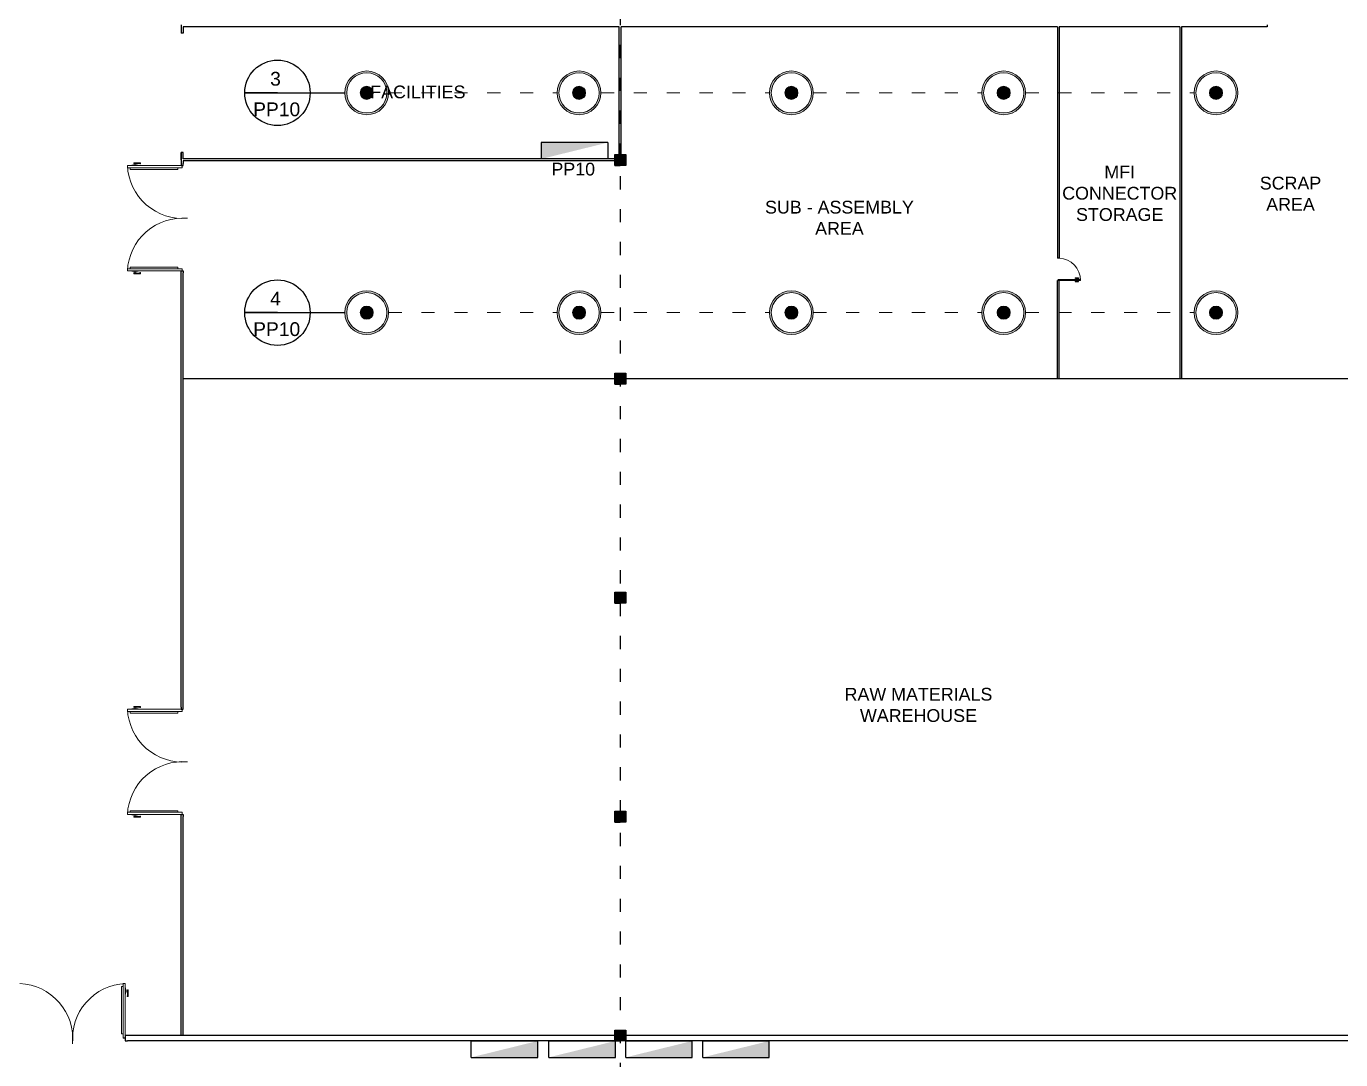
# Model space of a CAD drawing. Header units: millimetres. Extents: x 3339 to 2017737, y 4955 to 2748989.
# Drawn here: x 1481971 to 1517976, y 1259045 to 1287372 of the extents above; entities that cross this region are included whole.
import ezdxf

# ---------------------------------------------------------------- set-up
doc = ezdxf.new("R2010")
doc.units = ezdxf.units.MM
doc.header["$LTSCALE"] = 30
doc.linetypes.add('ACAD_ISO03W100', pattern=[30, 12, -18])
for name, color, linetype, lineweight in [('A-DETL-GENF', 92, 'Continuous', 13), ('A-DOOR', 31, 'Continuous', 13), ('LIGHT LINES', 6, 'ACAD_ISO03W100', 13), ('LIGHTS', 6, 'Continuous', 13)]:
    doc.layers.add(name, color=color, linetype=linetype, lineweight=lineweight)
doc.layers.add('broken line', color=7, linetype='ACAD_ISO03W100', plot=False)
doc.layers.add('DIM LINES', color=7, linetype='Continuous')
doc.layers.add('TEXT', color=7, linetype='Continuous')
doc.styles.get("Standard").update_dxf_attribs({"font": 'arial.ttf'})
doc.dimstyles.new('GREEN', dxfattribs={"dimtxt": 1000, "dimasz": 600, "dimexe": 0.18, "dimexo": 0.0625, "dimgap": 0.09, "dimtad": 2, "dimdec": 0, "dimzin": 0, "dimdsep": 46, "dimtxsty": 'Standard', "dimblk": 'ARCHTICK', "dimcen": 0.09, "dimclrd": 3, "dimclre": 3, "dimclrt": 2, "dimadec": 0, "dimazin": 0, "dimtfac": 1, "dimtdec": 0, "dimtofl": 0, "dimtmove": 0, "dimatfit": 3, "dimfxl": 1, "dimtolj": 1, "dimtzin": 0, "dimarcsym": 0})

# ---------------------------------------------------------------- blocks, each defined once
blk = doc.blocks.new('_ArchTick')
at = {"color": 0, "linetype": 'ByBlock', "const_width": 0.15}
blk.add_lwpolyline([(-0.5, -0.5), (0.5, 0.5)], dxfattribs=at)
blk = doc.blocks.new('*D860')
at = {"layer": 'Defpoints', "color": 0, "transparency": 16777216}
for p in [(1486165, 1301709), (1526826, 1301709), (1519240, 1238709)]:
    blk.add_point(p, dxfattribs=at)
at = {"layer": 'DIM LINES', "color": 3, "linetype": 'ByBlock', "lineweight": -2, "transparency": 16777216}
for p, q in [((1486165, 1301709), (1526826, 1301709)), ((1526826, 1238709), (1526826, 1301709)), ((1519240, 1238709), (1526826, 1238709))]:
    blk.add_line(p, q, dxfattribs=at)
at = {"layer": 'DIM LINES', "color": 3, "lineweight": -2, "transparency": 16777216, "xscale": 600, "yscale": 600, "zscale": 600}
for p, rotation in [((1526826, 1301709), 90), ((1526826, 1238709), 270)]:
    blk.add_blockref('_ArchTick', p, dxfattribs=dict(at, rotation=rotation))
at = {"layer": 'DIM LINES', "color": 2, "transparency": 16777216, "insert": (1527337, 1270209), "char_height": 1000, "attachment_point": 5, "rotation": 90}
blk.add_mtext('\\A1;63000', dxfattribs=at)
blk = doc.blocks.new('Poste with lines')
h = blk.add_hatch(color=2)
h.dxf.hatch_style = 1
h.paths.add_polyline_path([(13203, 12318), (12903, 12318), (12903, 12018), (13203, 12018)])
at = {"color": 0}
for p, q in [((12903, 12018), (12903, 12318)), ((12903, 12318), (13203, 12318)), ((13203, 12318), (13203, 12018)), ((12903, 12018), (12903, 12168)), ((12903, 12018), (13053, 12018)), ((13053, 12018), (12903, 12018)), ((13203, 12018), (12903, 12018))]:
    blk.add_line(p, q, dxfattribs=at)

msp = doc.modelspace()

# ---------------------------------------------------------------- hatches: boundary and pattern name
at = {"true_color": 0xf8d731}
h = msp.add_hatch(color=40, dxfattribs=at)
h.dxf.hatch_style = 1
h.paths.add_polyline_path([(1496076.422, 1284184.177), (1496076.422, 1283734.177), (1497901.422, 1284184.177)])
h = msp.add_hatch(color=40, dxfattribs=at)
h.dxf.hatch_style = 1
h.paths.add_polyline_path([(1495981.425, 1259109.177), (1495981.425, 1259559.177), (1494156.425, 1259109.177)])
h = msp.add_hatch(color=40, dxfattribs=at)
h.dxf.hatch_style = 1
h.paths.add_polyline_path([(1498106.425, 1259109.177), (1498106.425, 1259559.177), (1496281.425, 1259109.177)])
h = msp.add_hatch(color=40, dxfattribs=at)
h.dxf.hatch_style = 1
h.paths.add_polyline_path([(1500215.35, 1259109.177), (1500215.35, 1259559.177), (1498390.35, 1259109.177)])
h = msp.add_hatch(color=40, dxfattribs=at)
h.dxf.hatch_style = 1
h.paths.add_polyline_path([(1502324.275, 1259109.177), (1502324.275, 1259559.177), (1500499.275, 1259109.177)])
at = {"layer": 'LIGHTS'}
h = msp.add_hatch(color=256, dxfattribs=at)
h.dxf.hatch_style = 1
h.paths.add_polyline_path([(1491897.522, 1285546.857, 1), (1490697.522, 1285546.857, 1)])
h.paths.add_polyline_path([(1490747.522, 1285546.857, -1), (1491847.522, 1285546.857, -1)], flags=16)
h.paths.add_polyline_path([(1491117.522, 1285546.857, -1), (1491477.522, 1285546.857, -1)], flags=0)
h = msp.add_hatch(color=256, dxfattribs=at)
h.dxf.hatch_style = 1
h.paths.add_polyline_path([(1497713.204, 1285546.857, 1), (1496513.204, 1285546.857, 1)])
h.paths.add_polyline_path([(1496563.204, 1285546.857, -1), (1497663.204, 1285546.857, -1)], flags=16)
h.paths.add_polyline_path([(1496933.204, 1285546.857, -1), (1497293.204, 1285546.857, -1)], flags=0)
h = msp.add_hatch(color=256, dxfattribs=at)
h.dxf.hatch_style = 1
h.paths.add_polyline_path([(1503528.886, 1285546.857, 1), (1502328.886, 1285546.857, 1)])
h.paths.add_polyline_path([(1502378.886, 1285546.857, -1), (1503478.886, 1285546.857, -1)], flags=16)
h.paths.add_polyline_path([(1502748.886, 1285546.857, -1), (1503108.886, 1285546.857, -1)], flags=0)
h = msp.add_hatch(color=256, dxfattribs=at)
h.dxf.hatch_style = 1
h.paths.add_polyline_path([(1509344.569, 1285546.857, 1), (1508144.569, 1285546.857, 1)])
h.paths.add_polyline_path([(1508194.569, 1285546.857, -1), (1509294.569, 1285546.857, -1)], flags=16)
h.paths.add_polyline_path([(1508564.569, 1285546.857, -1), (1508924.569, 1285546.857, -1)], flags=0)
h = msp.add_hatch(color=256, dxfattribs=at)
h.dxf.hatch_style = 1
h.paths.add_polyline_path([(1515160.251, 1285546.857, 1), (1513960.251, 1285546.857, 1)])
h.paths.add_polyline_path([(1514010.251, 1285546.857, -1), (1515110.251, 1285546.857, -1)], flags=16)
h.paths.add_polyline_path([(1514380.251, 1285546.857, -1), (1514740.251, 1285546.857, -1)], flags=0)
h = msp.add_hatch(color=256, dxfattribs=at)
h.dxf.hatch_style = 1
h.paths.add_polyline_path([(1491477.522, 1285546.857, 1), (1491117.522, 1285546.857, 1)])
h = msp.add_hatch(color=256, dxfattribs=at)
h.dxf.hatch_style = 1
h.paths.add_polyline_path([(1497293.204, 1285546.857, 1), (1496933.204, 1285546.857, 1)])
h = msp.add_hatch(color=256, dxfattribs=at)
h.dxf.hatch_style = 1
h.paths.add_polyline_path([(1503108.886, 1285546.857, 1), (1502748.886, 1285546.857, 1)])
h = msp.add_hatch(color=256, dxfattribs=at)
h.dxf.hatch_style = 1
h.paths.add_polyline_path([(1508924.569, 1285546.857, 1), (1508564.569, 1285546.857, 1)])
h = msp.add_hatch(color=256, dxfattribs=at)
h.dxf.hatch_style = 1
h.paths.add_polyline_path([(1514740.251, 1285546.857, 1), (1514380.251, 1285546.857, 1)])
h = msp.add_hatch(color=256, dxfattribs=at)
h.dxf.hatch_style = 1
h.paths.add_polyline_path([(1490697.522, 1279521.857, 1), (1491897.522, 1279521.857, 1)])
h.paths.add_polyline_path([(1491847.522, 1279521.857, -1), (1490747.522, 1279521.857, -1)], flags=16)
h.paths.add_polyline_path([(1491477.522, 1279521.857, -1), (1491117.522, 1279521.857, -1)], flags=0)
h = msp.add_hatch(color=256, dxfattribs=at)
h.dxf.hatch_style = 1
h.paths.add_polyline_path([(1496513.204, 1279521.857, 1), (1497713.204, 1279521.857, 1)])
h.paths.add_polyline_path([(1497663.204, 1279521.857, -1), (1496563.204, 1279521.857, -1)], flags=16)
h.paths.add_polyline_path([(1497293.204, 1279521.857, -1), (1496933.204, 1279521.857, -1)], flags=0)
h = msp.add_hatch(color=256, dxfattribs=at)
h.dxf.hatch_style = 1
h.paths.add_polyline_path([(1502328.886, 1279521.857, 1), (1503528.886, 1279521.857, 1)])
h.paths.add_polyline_path([(1503478.886, 1279521.857, -1), (1502378.886, 1279521.857, -1)], flags=16)
h.paths.add_polyline_path([(1503108.886, 1279521.857, -1), (1502748.886, 1279521.857, -1)], flags=0)
h = msp.add_hatch(color=256, dxfattribs=at)
h.dxf.hatch_style = 1
h.paths.add_polyline_path([(1508144.569, 1279521.857, 1), (1509344.569, 1279521.857, 1)])
h.paths.add_polyline_path([(1509294.569, 1279521.857, -1), (1508194.569, 1279521.857, -1)], flags=16)
h.paths.add_polyline_path([(1508924.569, 1279521.857, -1), (1508564.569, 1279521.857, -1)], flags=0)
h = msp.add_hatch(color=256, dxfattribs=at)
h.dxf.hatch_style = 1
h.paths.add_polyline_path([(1513960.251, 1279521.857, 1), (1515160.251, 1279521.857, 1)])
h.paths.add_polyline_path([(1515110.251, 1279521.857, -1), (1514010.251, 1279521.857, -1)], flags=16)
h.paths.add_polyline_path([(1514740.251, 1279521.857, -1), (1514380.251, 1279521.857, -1)], flags=0)
h = msp.add_hatch(color=256, dxfattribs=at)
h.dxf.hatch_style = 1
h.paths.add_polyline_path([(1491477.522, 1279521.857, 1), (1491117.522, 1279521.857, 1)])
h = msp.add_hatch(color=256, dxfattribs=at)
h.dxf.hatch_style = 1
h.paths.add_polyline_path([(1497293.204, 1279521.857, 1), (1496933.204, 1279521.857, 1)])
h = msp.add_hatch(color=256, dxfattribs=at)
h.dxf.hatch_style = 1
h.paths.add_polyline_path([(1503108.886, 1279521.857, 1), (1502748.886, 1279521.857, 1)])
h = msp.add_hatch(color=256, dxfattribs=at)
h.dxf.hatch_style = 1
h.paths.add_polyline_path([(1508924.569, 1279521.857, 1), (1508564.569, 1279521.857, 1)])
h = msp.add_hatch(color=256, dxfattribs=at)
h.dxf.hatch_style = 1
h.paths.add_polyline_path([(1514740.251, 1279521.857, 1), (1514380.251, 1279521.857, 1)])

# ---------------------------------------------------------------- linework, layer by layer
at = {"color": 0}
for p, q in [((1486215.35, 1287409.357), (1486215.35, 1287284.357)), ((1486215.35, 1287284.357), (1486215.35, 1287184.357)), ((1486265.35, 1287184.357), (1486215.35, 1287184.357)), ((1498215.35, 1287359.357), (1486265.35, 1287359.357)), ((1486265.35, 1287359.357), (1486265.35, 1287284.357)), ((1486265.35, 1287284.357), (1486265.35, 1287184.357)), ((1498215.35, 1283734.357), (1498215.35, 1287359.357)), ((1498265.35, 1283709.357), (1498265.35, 1287359.357)), ((1510215.35, 1287359.357), (1498265.35, 1287359.357)), ((1510215.35, 1287359.357), (1510215.35, 1281014.095)), ((1513215.35, 1287359.357), (1510265.35, 1287359.357)), ((1510265.35, 1287359.357), (1510265.35, 1281043.107)), ((1513565.35, 1287359.357), (1513215.35, 1287359.357)), ((1513565.35, 1287359.357), (1513565.35, 1277709.357)), ((1515959.35, 1287359.357), (1513615.35, 1287359.357)), ((1513615.35, 1287359.357), (1513615.35, 1277709.357)), ((1515959.35, 1287359.357), (1515949.737, 1287359.357)), ((1515959.35, 1287409.357), (1515959.35, 1287359.357)), ((1486215.35, 1283709.357), (1486215.35, 1283909.357)), ((1486265.35, 1283909.357), (1486215.35, 1283909.357)), ((1486215.35, 1283909.357), (1486215.35, 1283609.357)), ((1486215.35, 1283709.357), (1486215.35, 1283609.357)), ((1486265.35, 1283734.357), (1486265.35, 1283909.357)), ((1498215.35, 1283734.357), (1486265.35, 1283734.357)), ((1498240.35, 1283684.357), (1486265.35, 1283684.357)), ((1486265.35, 1283684.357), (1486265.35, 1283609.357)), ((1510265.35, 1281043.107), (1510265.35, 1281014.095)), ((1510265.35, 1281014.095), (1510215.35, 1281014.095)), ((1486215.35, 1268709.357), (1486215.35, 1280609.357)), ((1486265.35, 1268709.357), (1486265.35, 1280609.357)), ((1510215.35, 1277709.357), (1510215.35, 1280404.107)), ((1510265.35, 1280404.107), (1510215.35, 1280404.107)), ((1510265.35, 1280375.607), (1510265.35, 1280404.107)), ((1510265.35, 1277709.357), (1510265.35, 1280375.607)), ((1518234.474, 1277709.357), (1486265.35, 1277709.357)), ((1486215.35, 1259709.357), (1486215.35, 1265709.357)), ((1486265.35, 1259709.357), (1486265.35, 1265709.357)), ((1484683.35, 1259634.357), (1484623.35, 1259634.357)), ((1519240.35, 1259709.357), (1484740.35, 1259709.357)), ((1519240.35, 1259559.357), (1484740.35, 1259559.357))]:
    msp.add_line(p, q, dxfattribs=at)
for p, q in [((1488850.998, 1285546.857), (1487950.998, 1285546.857)), ((1487950.998, 1285546.857), (1489750.998, 1285546.857)), ((1489750.998, 1285546.857), (1490697.522, 1285546.857)), ((1497901.422, 1284184.177), (1496076.422, 1284184.177)), ((1496076.422, 1284184.177), (1496076.422, 1283734.177)), ((1497901.422, 1284184.177), (1497901.422, 1283734.177)), ((1486215.35, 1283609.357), (1486215.35, 1283552.357)), ((1486265.35, 1283552.357), (1486265.35, 1283609.357)), ((1497901.422, 1283734.177), (1496076.422, 1283734.177)), ((1486215.35, 1283552.357), (1486265.35, 1283552.357)), ((1486215.35, 1283552.357), (1486265.35, 1283552.357)), ((1486215.35, 1280666.357), (1486265.35, 1280666.357)), ((1486215.35, 1280609.357), (1486215.35, 1280666.357)), ((1486215.35, 1280666.357), (1486265.35, 1280666.357)), ((1486265.35, 1280666.357), (1486265.35, 1280609.357)), ((1488850.998, 1279521.857), (1487950.998, 1279521.857)), ((1487950.998, 1279521.857), (1489750.998, 1279521.857)), ((1489750.998, 1279521.857), (1490697.522, 1279521.857)), ((1486215.35, 1268709.357), (1486215.35, 1268652.357)), ((1486215.35, 1268652.357), (1486265.35, 1268652.357)), ((1486215.35, 1268652.357), (1486265.35, 1268652.357)), ((1486265.35, 1268652.357), (1486265.35, 1268709.357)), ((1486215.35, 1265766.357), (1486265.35, 1265766.357)), ((1486215.35, 1265709.357), (1486215.35, 1265766.357)), ((1486215.35, 1265766.357), (1486265.35, 1265766.357)), ((1486265.35, 1265766.357), (1486265.35, 1265709.357)), ((1484740.35, 1259709.357), (1484683.35, 1259709.357)), ((1484683.35, 1259709.357), (1484683.35, 1259559.357)), ((1484683.35, 1259559.357), (1484740.35, 1259559.357)), ((1494156.425, 1259109.177), (1494156.425, 1259559.177)), ((1494156.425, 1259559.177), (1495981.425, 1259559.177)), ((1495981.425, 1259109.177), (1495981.425, 1259559.177)), ((1496281.425, 1259109.177), (1496281.425, 1259559.177)), ((1496281.425, 1259559.177), (1498106.425, 1259559.177)), ((1498106.425, 1259109.177), (1498106.425, 1259559.177)), ((1498390.35, 1259109.177), (1498390.35, 1259559.177)), ((1498390.35, 1259559.177), (1500215.35, 1259559.177)), ((1500215.35, 1259109.177), (1500215.35, 1259559.177)), ((1500499.275, 1259109.177), (1500499.275, 1259559.177)), ((1500499.275, 1259559.177), (1502324.275, 1259559.177)), ((1502324.275, 1259109.177), (1502324.275, 1259559.177)), ((1494156.425, 1259109.177), (1495981.425, 1259109.177)), ((1496281.425, 1259109.177), (1498106.425, 1259109.177)), ((1498390.35, 1259109.177), (1500215.35, 1259109.177)), ((1500499.275, 1259109.177), (1502324.275, 1259109.177))]:
    msp.add_line(p, q)
for centre in [(1488850.998, 1285546.857), (1488850.998, 1279521.857)]:
    msp.add_circle(centre, 896.27)
at = {"layer": 'A-DETL-GENF'}
for p, q in [((1484870.4, 1283561.882), (1484860.875, 1283552.357)), ((1485022.8, 1283561.882), (1484870.4, 1283561.882)), ((1484975.175, 1283628.557), (1484918.025, 1283628.557)), ((1484918.025, 1283628.557), (1484918.025, 1283609.507)), ((1484918.025, 1283609.507), (1484975.175, 1283609.507)), ((1484970.413, 1283609.507), (1484922.788, 1283609.507)), ((1484922.788, 1283609.507), (1484922.788, 1283561.882)), ((1484922.788, 1283561.882), (1484970.413, 1283561.882)), ((1484970.413, 1283561.882), (1484970.413, 1283609.507)), ((1485098.786, 1283628.557), (1484975.175, 1283628.557)), ((1484975.175, 1283628.557), (1484975.175, 1283611.387)), ((1484975.175, 1283609.507), (1484975.175, 1283628.557)), ((1484975.175, 1283611.387), (1485081.004, 1283611.387)), ((1485032.325, 1283552.357), (1485022.8, 1283561.882)), ((1485081.004, 1283611.387), (1485098.175, 1283628.557)), ((1485081.004, 1283611.387), (1485081.004, 1283599.816)), ((1485081.004, 1283599.816), (1485098.786, 1283599.816)), ((1485098.786, 1283599.816), (1485098.786, 1283628.557)), ((1486118.939, 1283492.357), (1484819.939, 1283492.357)), ((1484819.939, 1283492.357), (1484819.939, 1283447.357)), ((1484819.939, 1283447.357), (1486118.939, 1283447.357)), ((1484860.875, 1283552.357), (1485032.325, 1283552.357)), ((1486118.939, 1283447.357), (1486118.939, 1283492.357)), ((1484819.939, 1280771.357), (1486118.939, 1280771.357)), ((1484819.939, 1280726.357), (1484819.939, 1280771.357)), ((1486118.939, 1280726.357), (1484819.939, 1280726.357)), ((1486118.939, 1280771.357), (1486118.939, 1280726.357)), ((1484860.875, 1280666.357), (1485032.325, 1280666.357)), ((1484870.4, 1280656.832), (1484860.875, 1280666.357)), ((1485022.8, 1280656.832), (1484870.4, 1280656.832)), ((1484918.025, 1280590.157), (1484918.025, 1280609.207)), ((1484918.025, 1280609.207), (1484975.175, 1280609.207)), ((1484975.175, 1280590.157), (1484918.025, 1280590.157)), ((1484922.788, 1280609.207), (1484922.788, 1280656.832)), ((1484922.788, 1280656.832), (1484970.413, 1280656.832)), ((1484970.413, 1280609.207), (1484922.788, 1280609.207)), ((1484970.413, 1280656.832), (1484970.413, 1280609.207)), ((1484975.175, 1280609.207), (1484975.175, 1280590.157)), ((1484975.175, 1280590.157), (1484975.175, 1280607.328)), ((1484975.175, 1280607.328), (1485081.004, 1280607.328)), ((1485098.786, 1280590.157), (1484975.175, 1280590.157)), ((1485032.325, 1280666.357), (1485022.8, 1280656.832)), ((1485081.004, 1280607.328), (1485081.004, 1280618.899)), ((1485081.004, 1280618.899), (1485098.786, 1280618.899)), ((1485081.004, 1280607.328), (1485098.175, 1280590.157)), ((1485098.786, 1280618.899), (1485098.786, 1280590.157)), ((1510699.757, 1280472.207), (1510699.757, 1280457.837)), ((1510761.563, 1280472.207), (1510699.757, 1280472.207)), ((1510699.757, 1280457.837), (1510708.648, 1280457.837)), ((1510708.648, 1280380.378), (1510699.757, 1280380.378)), ((1510699.757, 1280380.378), (1510699.757, 1280366.007)), ((1510699.757, 1280366.007), (1510761.563, 1280366.007)), ((1510708.648, 1280463.622), (1510700.063, 1280472.207)), ((1510708.648, 1280374.593), (1510700.063, 1280366.007)), ((1510708.648, 1280457.837), (1510708.648, 1280463.622)), ((1510708.648, 1280463.622), (1510761.563, 1280463.622)), ((1510708.648, 1280374.593), (1510708.648, 1280380.378)), ((1510761.563, 1280374.593), (1510708.648, 1280374.593)), ((1510737.75, 1280438.87), (1510732.988, 1280434.107)), ((1510732.988, 1280434.107), (1510818.713, 1280434.107)), ((1510818.713, 1280404.107), (1510732.988, 1280404.107)), ((1510732.988, 1280404.107), (1510737.75, 1280399.345)), ((1510813.95, 1280438.87), (1510737.75, 1280438.87)), ((1510737.75, 1280399.345), (1510813.95, 1280399.345)), ((1510761.563, 1280463.622), (1510761.563, 1280472.207)), ((1510790.138, 1280472.207), (1510761.563, 1280472.207)), ((1510761.563, 1280472.207), (1510761.563, 1280462.682)), ((1510761.563, 1280462.682), (1510790.138, 1280462.682)), ((1510761.563, 1280375.532), (1510761.563, 1280366.007)), ((1510790.138, 1280375.532), (1510761.563, 1280375.532)), ((1510761.563, 1280366.007), (1510761.563, 1280374.593)), ((1510761.563, 1280366.007), (1510790.138, 1280366.007)), ((1510763.944, 1280462.682), (1510763.944, 1280438.87)), ((1510787.756, 1280462.682), (1510763.944, 1280462.682)), ((1510763.944, 1280438.87), (1510787.756, 1280438.87)), ((1510787.756, 1280399.345), (1510763.944, 1280399.345)), ((1510763.944, 1280399.345), (1510763.944, 1280375.532)), ((1510763.944, 1280375.532), (1510787.756, 1280375.532)), ((1510787.756, 1280438.87), (1510787.756, 1280462.682)), ((1510787.756, 1280375.532), (1510787.756, 1280399.345)), ((1510790.138, 1280462.682), (1510790.138, 1280472.207)), ((1510790.138, 1280366.007), (1510790.138, 1280375.532)), ((1510818.713, 1280434.107), (1510813.95, 1280438.87)), ((1510813.95, 1280399.345), (1510818.713, 1280404.107)), ((1486118.939, 1268592.357), (1484819.939, 1268592.357)), ((1484819.939, 1268592.357), (1484819.939, 1268547.357)), ((1484819.939, 1268547.357), (1486118.939, 1268547.357)), ((1484870.4, 1268661.882), (1484860.875, 1268652.357)), ((1484860.875, 1268652.357), (1485032.325, 1268652.357)), ((1485022.8, 1268661.882), (1484870.4, 1268661.882)), ((1484975.175, 1268728.557), (1484918.025, 1268728.557)), ((1484918.025, 1268728.557), (1484918.025, 1268709.507)), ((1484918.025, 1268709.507), (1484975.175, 1268709.507)), ((1484970.413, 1268709.507), (1484922.788, 1268709.507)), ((1484922.788, 1268709.507), (1484922.788, 1268661.882)), ((1484922.788, 1268661.882), (1484970.413, 1268661.882)), ((1484970.413, 1268661.882), (1484970.413, 1268709.507)), ((1485098.786, 1268728.557), (1484975.175, 1268728.557)), ((1484975.175, 1268728.557), (1484975.175, 1268711.387)), ((1484975.175, 1268709.507), (1484975.175, 1268728.557)), ((1484975.175, 1268711.387), (1485081.004, 1268711.387)), ((1485032.325, 1268652.357), (1485022.8, 1268661.882)), ((1485081.004, 1268711.387), (1485098.175, 1268728.557)), ((1485081.004, 1268711.387), (1485081.004, 1268699.816)), ((1485081.004, 1268699.816), (1485098.786, 1268699.816)), ((1485098.786, 1268699.816), (1485098.786, 1268728.557)), ((1486118.939, 1268547.357), (1486118.939, 1268592.357)), ((1484819.939, 1265871.357), (1486118.939, 1265871.357)), ((1484819.939, 1265826.357), (1484819.939, 1265871.357)), ((1486118.939, 1265826.357), (1484819.939, 1265826.357)), ((1484860.875, 1265766.357), (1485032.325, 1265766.357)), ((1484870.4, 1265756.832), (1484860.875, 1265766.357)), ((1485022.8, 1265756.832), (1484870.4, 1265756.832)), ((1484918.025, 1265690.157), (1484918.025, 1265709.207)), ((1484918.025, 1265709.207), (1484975.175, 1265709.207)), ((1484975.175, 1265690.157), (1484918.025, 1265690.157)), ((1484922.788, 1265709.207), (1484922.788, 1265756.832)), ((1484922.788, 1265756.832), (1484970.413, 1265756.832)), ((1484970.413, 1265709.207), (1484922.788, 1265709.207)), ((1484970.413, 1265756.832), (1484970.413, 1265709.207)), ((1484975.175, 1265709.207), (1484975.175, 1265690.157)), ((1484975.175, 1265690.157), (1484975.175, 1265707.328)), ((1484975.175, 1265707.328), (1485081.004, 1265707.328)), ((1485098.786, 1265690.157), (1484975.175, 1265690.157)), ((1485032.325, 1265766.357), (1485022.8, 1265756.832)), ((1485081.004, 1265707.328), (1485081.004, 1265718.899)), ((1485081.004, 1265718.899), (1485098.786, 1265718.899)), ((1485081.004, 1265707.328), (1485098.175, 1265690.157)), ((1485098.786, 1265718.899), (1485098.786, 1265690.157)), ((1486118.939, 1265871.357), (1486118.939, 1265826.357)), ((1484578.35, 1261054.769), (1484578.35, 1259755.769)), ((1484623.35, 1261054.769), (1484578.35, 1261054.769)), ((1484623.35, 1259755.769), (1484623.35, 1261054.769)), ((1484683.35, 1261013.832), (1484683.35, 1260842.382)), ((1484692.875, 1261004.307), (1484683.35, 1261013.832)), ((1484692.875, 1260851.907), (1484692.875, 1261004.307)), ((1484740.5, 1260951.92), (1484692.875, 1260951.92)), ((1484692.875, 1260951.92), (1484692.875, 1260904.295)), ((1484692.875, 1260904.295), (1484740.5, 1260904.295)), ((1484759.55, 1260956.682), (1484740.5, 1260956.682)), ((1484740.5, 1260956.682), (1484740.5, 1260899.532)), ((1484740.5, 1260904.295), (1484740.5, 1260951.92)), ((1484740.5, 1260899.532), (1484759.55, 1260899.532)), ((1484759.55, 1260899.532), (1484742.379, 1260899.532)), ((1484742.379, 1260899.532), (1484742.379, 1260793.703)), ((1484759.55, 1260899.532), (1484759.55, 1260956.682)), ((1484759.55, 1260775.922), (1484759.55, 1260899.532)), ((1484683.35, 1260842.382), (1484692.875, 1260851.907)), ((1484742.379, 1260793.703), (1484730.809, 1260793.703)), ((1484730.809, 1260793.703), (1484730.809, 1260775.922)), ((1484730.809, 1260775.922), (1484759.55, 1260775.922)), ((1484742.379, 1260793.703), (1484759.55, 1260776.533)), ((1484578.35, 1259755.769), (1484623.35, 1259755.769))]:
    msp.add_line(p, q, dxfattribs=at)
at = {"layer": 'A-DOOR', "lineweight": 18}
for p, q in [((1486240.35, 1283552.357), (1484740.35, 1283552.357)), ((1484740.35, 1283552.357), (1484740.35, 1283492.357)), ((1484740.35, 1283492.357), (1486240.35, 1283492.357)), ((1486240.35, 1283552.357), (1486240.35, 1283492.357)), ((1484740.35, 1280666.357), (1484740.35, 1280726.357)), ((1484740.35, 1280726.357), (1486240.35, 1280726.357)), ((1486240.35, 1280666.357), (1486240.35, 1280726.357)), ((1486240.35, 1280666.357), (1484740.35, 1280666.357)), ((1510240.35, 1280434.107), (1510240.35, 1280404.107)), ((1510850.85, 1280434.107), (1510240.35, 1280434.107)), ((1510240.35, 1280404.107), (1510850.85, 1280404.107)), ((1510850.85, 1280404.107), (1510850.85, 1280434.107)), ((1486240.35, 1268652.357), (1484740.35, 1268652.357)), ((1484740.35, 1268652.357), (1484740.35, 1268592.357)), ((1484740.35, 1268592.357), (1486240.35, 1268592.357)), ((1486240.35, 1268652.357), (1486240.35, 1268592.357)), ((1484740.35, 1265766.357), (1484740.35, 1265826.357)), ((1484740.35, 1265826.357), (1486240.35, 1265826.357)), ((1486240.35, 1265766.357), (1484740.35, 1265766.357)), ((1486240.35, 1265766.357), (1486240.35, 1265826.357)), ((1484683.35, 1261134.357), (1484623.35, 1261134.357)), ((1484623.35, 1261134.357), (1484623.35, 1259634.357)), ((1484683.35, 1259634.357), (1484683.35, 1261134.357)), ((1484683.35, 1259634.357), (1484623.35, 1259634.357))]:
    msp.add_line(p, q, dxfattribs=at)
at = {"layer": 'A-DOOR'}
for centre, radius, start, end in [((1486258.878, 1283623.872), 1520.211, 182.6963499, 274.961307), ((1486258.878, 1280594.842), 1520.211, 85.038693, 177.3036501), ((1510240.35, 1280404.107), 610.5, 0, 87.6530792), ((1486258.878, 1268723.872), 1520.211, 182.6963499, 274.961307), ((1486258.878, 1265694.842), 1520.211, 85.038693, 177.3036501), ((1481725.835, 1259615.83), 1520.211, 355.038693, 87.3036501), ((1484754.865, 1259615.83), 1520.211, 92.6963499, 184.961307)]:
    msp.add_arc(centre, radius, start, end, dxfattribs=at)
at = {"layer": 'broken line'}
msp.add_line((1498241.79, 1289559.537), (1498240.35, 1239009.537), dxfattribs=at)
at = {"layer": 'LIGHT LINES'}
for p, q in [((1491897.522, 1285546.857), (1496513.204, 1285546.857)), ((1497713.204, 1285546.857), (1502328.886, 1285546.857)), ((1503528.886, 1285546.857), (1508144.569, 1285546.857)), ((1509344.569, 1285546.857), (1513960.251, 1285546.857)), ((1491897.522, 1279521.857), (1496513.204, 1279521.857)), ((1497713.204, 1279521.857), (1502328.886, 1279521.857)), ((1503528.886, 1279521.857), (1508144.569, 1279521.857)), ((1509344.569, 1279521.857), (1513960.251, 1279521.857))]:
    msp.add_line(p, q, dxfattribs=at)
at = {"layer": 'LIGHTS'}
for centre, radius in [((1491297.522, 1285546.857), 600), ((1491297.522, 1285546.857), 550), ((1497113.204, 1285546.857), 600), ((1497113.204, 1285546.857), 550), ((1502928.886, 1285546.857), 600), ((1502928.886, 1285546.857), 550), ((1508744.569, 1285546.857), 600), ((1508744.569, 1285546.857), 550), ((1514560.251, 1285546.857), 600), ((1514560.251, 1285546.857), 550), ((1491297.522, 1285546.857), 180), ((1497113.204, 1285546.857), 180), ((1502928.886, 1285546.857), 180), ((1508744.569, 1285546.857), 180), ((1514560.251, 1285546.857), 180), ((1491297.522, 1279521.857), 600), ((1491297.522, 1279521.857), 550), ((1497113.204, 1279521.857), 600), ((1497113.204, 1279521.857), 550), ((1502928.886, 1279521.857), 600), ((1502928.886, 1279521.857), 550), ((1508744.569, 1279521.857), 600), ((1508744.569, 1279521.857), 550), ((1514560.251, 1279521.857), 600), ((1514560.251, 1279521.857), 550), ((1491297.522, 1279521.857), 180), ((1497113.204, 1279521.857), 180), ((1502928.886, 1279521.857), 180), ((1508744.569, 1279521.857), 180), ((1514560.251, 1279521.857), 180)]:
    msp.add_circle(centre, radius, dxfattribs=at)

# ---------------------------------------------------------------- block references
at = {"color": 0}
for p in [(1485188.119, 1271541.247), (1485187.939, 1265541.247), (1485187.759, 1259541.247), (1485186.859, 1253541.247), (1485186.859, 1247541.247)]:
    msp.add_blockref('Poste with lines', p, dxfattribs=at)

# ---------------------------------------------------------------- texts
at = {"char_height": 377.35925, "attachment_point": 1}
for s, insert in [('\\pxt0.39537;3', (1488650.998, 1286122.196)), ('\\pxqc,t0.39537;PP10', (1488640.998, 1285284.217)), ('\\pxt0.39537;4', (1488650.998, 1280097.196)), ('\\pxqc,t0.39537;PP10', (1488640.998, 1279259.217))]:
    msp.add_mtext_dynamic_manual_height_columns(s, width=377.35925, gutter_width=1886.796, heights=[0], dxfattribs=dict(at, insert=insert))
at = {"layer": 'TEXT', "char_height": 350, "attachment_point": 1}
for s, width, heights, insert in [('\\pxqc;FACILITIES', 4394.73285, [1406.025], (1490499.592, 1285747.21)), ('\\pxqc;MFI CONNECTOR STORAGE', 3649.6882, [2051.328], (1510097.161, 1283554.372)), ('\\pxqc;SCRAP AREA', 2433.2883, [1240.899], (1515384.532, 1283248.23)), ('\\pxqc;SUB - ASSEMBLY AREA', 4394.73285, [1406.025], (1502047.777, 1282589.03)), ('\\pxqc;RAW MATERIALS WAREHOUSE', 4394.73285, [1406.025], (1504212.51, 1269238.018))]:
    msp.add_mtext_dynamic_manual_height_columns(s, width=width, gutter_width=0, heights=heights, dxfattribs=dict(at, insert=insert))
at = {"layer": 'TEXT', "color": 40, "true_color": 0xf8d731, "insert": (1496620.001, 1283631.619), "char_height": 350, "attachment_point": 1}
msp.add_mtext_dynamic_manual_height_columns('\\pxqc;PP10', width=666.48528, gutter_width=0, heights=[0], dxfattribs=at)

# ---------------------------------------------------------------- dimensions: what is measured, and where the dimension line sits
at = {"layer": 'DIM LINES', "color": 0}
dim = msp.add_linear_dim(base=(1526826.032, 1301709.357), p1=(1519240.35, 1238709.357), p2=(1486165.35, 1301709.357), angle=90, dimstyle='GREEN', dxfattribs=at)
dim.commit()
dim.dimension.update_dxf_attribs({"geometry": '*D860', "text_midpoint": (1527337.036, 1270209.357)})

doc.saveas('drawing.dxf')
